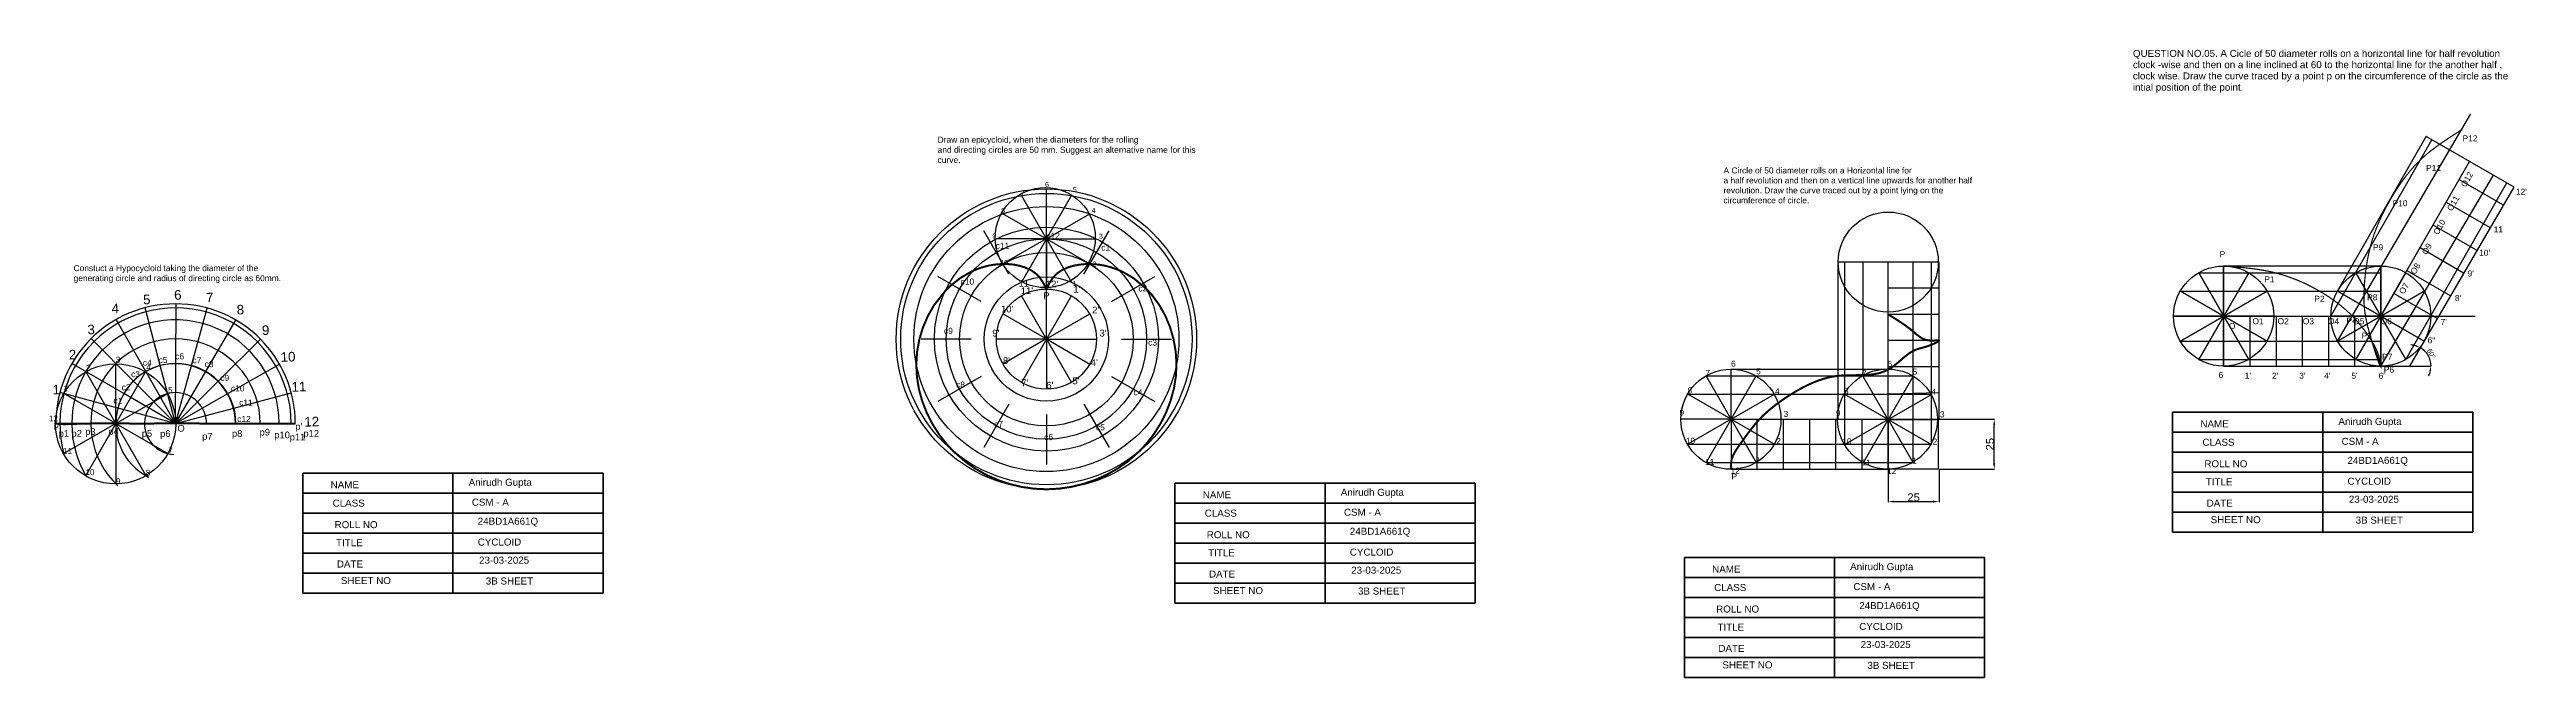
# Model space of a CAD drawing. Header units: millimetres. Extents: x 0 to 2753, y 56 to 370.
# Drawn here: x 1516 to 2753, y 56 to 370 of the extents above; entities that cross this region are included whole.
import ezdxf

# ---------------------------------------------------------------- set-up
doc = ezdxf.new("R2010")
doc.units = ezdxf.units.MM
doc.header["$MEASUREMENT"] = 0
doc.header["$PDMODE"] = 1
doc.styles.get("Standard").update_dxf_attribs({"font": 'arial.ttf'})
doc.dimstyles.new('ISO-25', dxfattribs={"dimtxt": 2.5, "dimasz": 2.5, "dimexe": 1.25, "dimexo": 0.625, "dimtad": 1, "dimtxsty": 'Standard', "dimcen": 2.5, "dimadec": 0, "dimazin": 0, "dimtfac": 1, "dimtmove": 0, "dimatfit": 3, "dimfxl": 1, "dimarcsym": 0})
doc.dimstyles.get("Standard").update_dxf_attribs({"dimtxt": 4, "dimasz": 3, "dimexe": 0.18, "dimexo": 0.0625, "dimgap": 0.09, "dimtad": 1, "dimdec": 0, "dimzin": 0, "dimdsep": 46, "dimtxsty": 'Standard', "dimcen": 0.09, "dimclrd": 6, "dimclre": 4, "dimadec": 0, "dimazin": 0, "dimtfac": 1, "dimtdec": 0, "dimtofl": 0, "dimtmove": 0, "dimatfit": 3, "dimfxl": 1, "dimtolj": 1, "dimtzin": 0, "dimarcsym": 0})

# ---------------------------------------------------------------- blocks, each defined once
blk = doc.blocks.new('*U24')
blk.add_line((0, -15), (0, 15))
blk = doc.blocks.new('*U25')
at = {"color": 0, "linetype": 'ByBlock', "lineweight": -2, "transparency": 16777216}
blk.add_blockref('*U24', (1548.9, 197.9), dxfattribs=at)
for p, rotation in [((1541.4, 195.9), 29.99999999999999), ((1556.4, 195.9), 330.0000000000001), ((1535.9, 190.4), 59.99999999999999), ((1561.8, 190.4), 299.9999999999999), ((1533.9, 182.9), 90), ((1535.9, 175.4), 120), ((1541.4, 169.9), 150), ((1548.9, 167.9), 180), ((1556.4, 169.9), 209.9999999999999), ((1561.8, 175.4), 240), ((1563.9, 182.9), 269.9999999999999)]:
    blk.add_blockref('*U24', p, dxfattribs=dict(at, rotation=rotation))
blk = doc.blocks.new('*U28')
blk.add_line((-12.5, 0), (12.5, 0))
blk = doc.blocks.new('*U29')
at = {"color": 0, "linetype": 'ByBlock', "lineweight": -2, "transparency": 16777216}
for p, rotation in [((2013.8, 275.2), 89.99999999999997), ((1988.7, 268.4), 120), ((2038.8, 268.4), 59.99999999999994), ((1970.4, 250.1), 149.9999999999999), ((2057.1, 250.1), 29.99999999999996), ((1963.7, 225.1), 180), ((1970.4, 200.1), 209.9999999999999), ((2057.1, 200.1), 329.9999999999999), ((1988.7, 181.8), 239.9999999999999), ((2013.8, 175), 269.9999999999999), ((2038.8, 181.8), 299.9999999999998)]:
    blk.add_blockref('*U28', p, dxfattribs=dict(at, rotation=rotation))
blk.add_blockref('*U28', (2063.8, 225.1), dxfattribs=at)
blk = doc.blocks.new('*U30')
blk.add_line((-12.5, 0), (12.5, 0))
blk = doc.blocks.new('*U31')
at = {"color": 0, "linetype": 'ByBlock', "lineweight": -2, "transparency": 16777216}
for p, rotation in [((2013.8, 287.7), 89.99999999999999), ((2002.9, 281.4), 149.9999999999999), ((2007.5, 286), 120), ((2020, 286), 59.99999999999999), ((2024.6, 281.4), 30), ((2001.3, 275.2), 180), ((2002.9, 268.9), 209.9999999999999), ((2007.5, 264.3), 239.9999999999999), ((2013.8, 262.7), 269.9999999999999), ((2020, 264.3), 299.9999999999998), ((2024.6, 268.9), 329.9999999999999)]:
    blk.add_blockref('*U30', p, dxfattribs=dict(at, rotation=rotation))
blk.add_blockref('*U30', (2026.3, 275.2), dxfattribs=at)
blk = doc.blocks.new('*U32')
blk.add_line((-12.5, 0), (12.5, 0))
blk = doc.blocks.new('*U33')
at = {"color": 0, "linetype": 'ByBlock', "lineweight": -2, "transparency": 16777216}
for p, rotation in [((2013.8, 237.6), 89.99999999999993), ((2002.9, 231.4), 149.9999999999999), ((2007.5, 235.9), 119.9999999999999), ((2020, 235.9), 59.99999999999994), ((2024.6, 231.4), 29.99999999999996), ((2001.3, 225.1), 180), ((2002.9, 218.9), 209.9999999999999), ((2007.5, 214.3), 239.9999999999998), ((2013.8, 212.6), 269.9999999999998), ((2020, 214.3), 299.9999999999998), ((2024.6, 218.9), 329.9999999999998)]:
    blk.add_blockref('*U32', p, dxfattribs=dict(at, rotation=rotation))
blk.add_blockref('*U32', (2026.3, 225.1), dxfattribs=at)
blk = doc.blocks.new('*U34')
blk.add_line((-12.5, 0), (12.5, 0))
blk = doc.blocks.new('*U35')
at = {"color": 0, "linetype": 'ByBlock', "lineweight": -2, "transparency": 16777216}
for p, rotation in [((2355.8, 275.1), 89.99999999999993), ((2345, 268.9), 149.9999999999999), ((2349.6, 273.4), 119.9999999999999), ((2362.1, 273.4), 59.99999999999994), ((2366.7, 268.9), 29.99999999999996), ((2343.3, 262.6), 180), ((2345, 256.4), 209.9999999999999), ((2349.6, 251.8), 239.9999999999998), ((2355.8, 250.1), 269.9999999999998), ((2362.1, 251.8), 299.9999999999998), ((2366.7, 256.4), 329.9999999999998)]:
    blk.add_blockref('*U34', p, dxfattribs=dict(at, rotation=rotation))
blk.add_blockref('*U34', (2368.3, 262.6), dxfattribs=at)
blk = doc.blocks.new('*D40')
at = {"color": 4, "lineweight": -2, "transparency": 16777216}
for p, q in [((2434.3, 160), (2434.3, 143.7)), ((2459.7, 160), (2459.7, 143.7))]:
    blk.add_line(p, q, dxfattribs=at)
at = {"color": 6, "lineweight": -2, "transparency": 16777216}
blk.add_line((2437.3, 143.9), (2456.7, 143.9), dxfattribs=at)
at = {"color": 6, "transparency": 16777216}
for points in [[(2437.3, 144.4), (2437.3, 143.4), (2434.3, 143.9)], [(2456.7, 144.4), (2456.7, 143.4), (2459.7, 143.9)]]:
    blk.add_solid(points, dxfattribs=at)
at = {"layer": 'Defpoints', "color": 0, "transparency": 16777216}
for p in [(2434.3, 160.1), (2459.7, 160.1), (2459.7, 143.9)]:
    blk.add_point(p, dxfattribs=at)
at = {"color": 0, "transparency": 16777216, "insert": (2447, 146), "char_height": 4, "attachment_point": 5}
blk.add_mtext('\\A1;25', dxfattribs=at)
blk = doc.blocks.new('*U49')
blk.add_line((-12.5, 0), (12.5, 0))
blk = doc.blocks.new('*U50')
at = {"color": 0, "linetype": 'ByBlock', "lineweight": -2, "transparency": 16777216}
for p, rotation in [((2355.8, 275.1), 89.99999999999993), ((2345, 268.9), 149.9999999999999), ((2349.6, 273.4), 119.9999999999999), ((2362.1, 273.4), 59.99999999999994), ((2366.7, 268.9), 29.99999999999996), ((2343.3, 262.6), 180), ((2345, 256.4), 209.9999999999999), ((2349.6, 251.8), 239.9999999999998), ((2355.8, 250.1), 269.9999999999998), ((2362.1, 251.8), 299.9999999999998), ((2366.7, 256.4), 329.9999999999998)]:
    blk.add_blockref('*U49', p, dxfattribs=dict(at, rotation=rotation))
blk.add_blockref('*U49', (2368.3, 262.6), dxfattribs=at)
blk = doc.blocks.new('*U56')
for p, q in [((25, 50), (25, 0)), ((0, 25), (50, 25))]:
    blk.add_line(p, q)
blk = doc.blocks.new('*U57')
at = {"color": 0, "linetype": 'ByBlock', "lineweight": -2, "transparency": 16777216}
for p, rotation in [((3171, 1941.1), 59.99999999999999), ((3196, 1966.1), 120), ((3152.7, 2009.4), 240), ((3127.7, 1984.4), 299.9999999999999), ((3186.8, 2000.2), 180)]:
    blk.add_blockref('*U56', p, dxfattribs=dict(at, rotation=rotation))
blk.add_blockref('*U56', (3136.8, 1950.2), dxfattribs=at)
blk = doc.blocks.new('*U58')
for p, q in [((25, 0), (25, 50)), ((0, 25), (50, 25))]:
    blk.add_line(p, q)
blk = doc.blocks.new('*U59')
at = {"color": 0, "linetype": 'ByBlock', "lineweight": -2, "transparency": 16777216}
for p, rotation in [((3249.5, 1941.1), 59.99999999999999), ((3274.5, 1966.1), 120), ((3231.2, 2009.4), 239.9999999999999), ((3206.2, 1984.4), 299.9999999999998), ((3265.4, 2000.2), 180)]:
    blk.add_blockref('*U58', p, dxfattribs=dict(at, rotation=rotation))
blk.add_blockref('*U58', (3215.4, 1950.2), dxfattribs=at)
blk = doc.blocks.new('*D60')
at = {"color": 0, "lineweight": -2, "transparency": 16777216}
for start, end in [(73.3376, 86.9258), (0, 59.7495), (332.8237, 346.4119)]:
    blk.add_arc((2694.9, 211.6), 10.6, start, end, dxfattribs=at)
at = {"color": 0, "transparency": 16777216}
for points in [[(2698.1, 222.1), (2697.7, 221.4), (2700.2, 220.7)], [(2704.7, 209.2), (2705.6, 209.1), (2705.4, 211.6)]]:
    blk.add_solid(points, dxfattribs=at)
at = {"layer": 'Defpoints', "color": 0, "transparency": 16777216}
for p in [(2747, 301.1), (2601.9, 211.6), (2694.9, 211.6), (2704.8, 215.2), (2705.4, 211.6)]:
    blk.add_point(p, dxfattribs=at)
at = {"color": 0, "lineweight": 53, "transparency": 16777216, "insert": (2705.7, 217.8), "char_height": 2.5, "attachment_point": 5, "rotation": 299.8747}
blk.add_mtext('60°', dxfattribs=at)
blk = doc.blocks.new('*D62')
at = {"color": 4, "lineweight": -2, "transparency": 16777216}
for p, q in [((2459, 185.1), (2487.5, 185.1)), ((2459.8, 160.1), (2487.5, 160.1))]:
    blk.add_line(p, q, dxfattribs=at)
at = {"color": 6, "lineweight": -2, "transparency": 16777216}
blk.add_line((2487.3, 163.1), (2487.3, 182.1), dxfattribs=at)
at = {"color": 6, "transparency": 16777216}
for points in [[(2486.8, 182.1), (2487.8, 182.1), (2487.3, 185.1)], [(2486.8, 163.1), (2487.8, 163.1), (2487.3, 160.1)]]:
    blk.add_solid(points, dxfattribs=at)
at = {"layer": 'Defpoints', "color": 0, "transparency": 16777216}
for p in [(2459, 185.1), (2487.3, 185.1), (2459.7, 160.1)]:
    blk.add_point(p, dxfattribs=at)
at = {"color": 0, "transparency": 16777216, "insert": (2485.2, 172.6), "char_height": 4, "attachment_point": 5, "rotation": 90}
blk.add_mtext('\\A1;25', dxfattribs=at)

msp = doc.modelspace()

# ---------------------------------------------------------------- linework, layer by layer
for p, q in [((2714.787, 319.563), (2725.401, 337.657)), ((2655.448, 236.618), (2705.941, 324.637)), ((2658.797, 249.118), (2703.066, 326.287)), ((2747.043, 301.059), (2703.066, 326.287)), ((2658.797, 224.118), (2714.787, 319.563)), ((2667.948, 214.967), (2724.691, 313.881)), ((2013.761, 225.101), (2013.761, 299.991)), ((2680.448, 211.618), (2736.677, 307.005)), ((2692.948, 214.967), (2743.404, 303.146)), ((2694.881, 211.618), (2747.043, 301.059)), ((2741.368, 292.135), (2719.718, 304.635)), ((2734.823, 280.799), (2713.173, 293.299)), ((2728.278, 269.463), (2706.628, 281.963)), ((2459.736, 263.604), (2409.341, 263.604)), ((2409.341, 185.104), (2409.341, 263.604)), ((2412.691, 172.604), (2412.691, 263.604)), ((2421.841, 206.754), (2421.841, 263.604)), ((2434.341, 210.104), (2434.341, 263.604)), ((2446.841, 163.453), (2446.841, 263.604)), ((2455.992, 172.604), (2455.992, 263.604)), ((2459.736, 185.104), (2459.736, 263.604)), ((2680.448, 261.618), (2601.908, 261.618)), ((2721.733, 258.127), (2700.083, 270.627)), ((2459.736, 250.52), (2434.341, 250.52)), ((2580.257, 249.118), (2680.448, 249.118)), ((2589.408, 258.268), (2680.448, 258.268)), ((2708.643, 235.454), (2686.993, 247.954)), ((2715.188, 246.79), (2693.538, 259.29)), ((1571.09, 211.851), (1563.507, 240.752)), ((1578.855, 212.873), (1579.015, 242.71)), ((1586.619, 211.851), (1594.481, 240.591)), ((2459.736, 237.437), (2434.341, 237.437)), ((2576.908, 236.618), (2680.448, 236.757)), ((2576.908, 236.618), (2727.597, 236.618)), ((2601.908, 211.618), (2601.908, 236.618)), ((2601.908, 236.618), (2601.908, 211.618)), ((2614.998, 236.618), (2614.998, 211.618)), ((2628.088, 236.618), (2628.088, 211.618)), ((2641.178, 236.618), (2641.178, 211.618)), ((2654.268, 236.618), (2654.268, 211.618)), ((2667.358, 236.618), (2667.358, 211.618)), ((2680.448, 236.618), (2680.448, 211.618)), ((2702.098, 224.118), (2680.448, 236.618)), ((1557.641, 204.086), (1536.543, 225.347)), ((1563.858, 208.852), (1549.02, 234.836)), ((1593.855, 208.854), (1608.853, 234.555)), ((1600.068, 204.086), (1621.165, 225.024)), ((2459.736, 224.354), (2434.341, 224.354)), ((2580.257, 224.118), (2680.448, 224.118)), ((1552.874, 197.873), (1526.953, 212.932)), ((1578.693, 182.873), (1571.09, 211.851)), ((1578.693, 182.873), (1578.855, 212.873)), ((1578.693, 182.873), (1586.619, 211.851)), ((1604.835, 197.873), (1630.594, 212.653)), ((2459.736, 211.27), (2434.341, 211.27)), ((2589.408, 214.967), (2680.448, 214.967)), ((2601.908, 211.618), (2705.448, 211.618)), ((2601.908, 211.618), (2680.448, 211.618)), ((1549.877, 190.637), (1520.915, 198.441)), ((1578.693, 182.873), (1557.641, 204.086)), ((1578.693, 182.873), (1563.858, 208.852)), ((1578.693, 182.873), (1593.855, 208.854)), ((1578.855, 182.873), (1600.068, 204.086)), ((1607.832, 190.637), (1636.514, 198.28)), ((2343.341, 206.754), (2446.841, 206.754)), ((2355.841, 210.104), (2434.341, 210.104)), ((2459.736, 198.187), (2434.311, 197.604)), ((1578.693, 182.873), (1549.877, 190.637)), ((1578.693, 182.873), (1552.874, 197.873)), ((1578.693, 182.873), (1604.835, 197.873)), ((1578.855, 182.873), (1607.832, 190.637)), ((2334.191, 197.604), (2455.992, 197.604)), ((1518.693, 182.873), (1638.693, 182.873)), ((1518.855, 182.873), (1548.855, 182.873)), ((2355.841, 185.104), (2459.341, 185.104)), ((2368.925, 160.104), (2368.925, 185.104)), ((2382.008, 160.104), (2382.008, 185.104)), ((2395.091, 160.104), (2395.091, 185.104)), ((2408.175, 160.104), (2408.175, 185.104)), ((2421.258, 160.104), (2421.258, 185.104)), ((2434.341, 160.104), (2434.341, 185.104)), ((2459.341, 185.104), (2459.341, 160.082)), ((2334.191, 172.604), (2455.992, 172.604)), ((2343.341, 163.453), (2446.841, 163.453)), ((2355.841, 160.104), (2434.341, 160.104)), ((2459.341, 160.082), (2434.341, 160.082))]:
    msp.add_line(p, q)
at = {"lineweight": 53}
for p, q in [((2576.399, 128.603), (2576.399, 188.603)), ((2576.399, 188.603), (2726.399, 188.603)), ((2651.399, 188.603), (2651.399, 128.603)), ((2726.399, 188.603), (2726.399, 128.603)), ((2576.399, 178.603), (2726.399, 178.603)), ((2576.399, 168.603), (2726.399, 168.603)), ((1642.286, 98.18), (1642.286, 158.18)), ((1642.286, 158.18), (1792.286, 158.18)), ((1717.286, 158.18), (1717.286, 98.18)), ((1792.286, 158.18), (1792.286, 98.18)), ((2077.987, 93.171), (2077.987, 153.171)), ((2077.987, 153.171), (2227.987, 153.171)), ((2152.987, 153.171), (2152.987, 93.171)), ((2227.987, 153.171), (2227.987, 93.171)), ((2576.399, 158.603), (2726.399, 158.603)), ((2576.399, 148.603), (2726.399, 148.603)), ((1642.286, 148.18), (1792.286, 148.18)), ((1642.286, 138.18), (1792.286, 138.18)), ((2077.987, 143.171), (2227.987, 143.171)), ((2576.399, 138.603), (2726.399, 138.603)), ((1642.286, 128.18), (1792.286, 128.18)), ((2077.987, 133.171), (2227.987, 133.171)), ((2726.399, 128.603), (2576.399, 128.603)), ((1642.286, 118.18), (1792.286, 118.18)), ((2077.987, 123.171), (2227.987, 123.171)), ((2077.987, 113.171), (2227.987, 113.171)), ((2332.479, 56.026), (2332.479, 116.026)), ((2332.479, 116.026), (2482.479, 116.026)), ((2407.479, 116.026), (2407.479, 56.026)), ((2482.479, 116.026), (2482.479, 56.026)), ((1642.286, 108.18), (1792.286, 108.18)), ((2077.987, 103.171), (2227.987, 103.171)), ((2332.479, 106.026), (2482.479, 106.026)), ((1792.286, 98.18), (1642.286, 98.18)), ((2227.987, 93.171), (2077.987, 93.171)), ((2332.479, 96.026), (2482.479, 96.026)), ((2332.479, 86.026), (2482.479, 86.026)), ((2332.479, 76.026), (2482.479, 76.026)), ((2332.479, 66.026), (2482.479, 66.026)), ((2482.479, 56.026), (2332.479, 56.026))]:
    msp.add_line(p, q, dxfattribs=at)
for points, const_width in [([(2601.908, 261.618), (2609.314, 261.038), (2613.005, 260.685), (2616.68, 260.255), (2620.334, 259.724), (2623.962, 259.065), (2627.498, 258.268), (2631.12, 257.27), (2634.638, 256.118), (2638.107, 254.807), (2641.521, 253.346), (2644.873, 251.744), (2649.738, 249.118), (2651.366, 248.157), (2654.492, 246.178), (2657.526, 244.066), (2659.005, 242.957), (2660.457, 241.811), (2661.882, 240.625), (2663.277, 239.4), (2664.641, 238.134), (2666.178, 236.618), (2667.274, 235.473), (2668.538, 234.081), (2669.764, 232.656), (2670.949, 231.203), (2672.091, 229.727), (2673.186, 228.234), (2674.232, 226.73), (2675.226, 225.221), (2675.918, 224.118), (2677.046, 222.192), (2677.859, 220.624), (2678.594, 218.967), (2679.243, 217.179), (2679.533, 216.223), (2679.858, 214.967), (2680.035, 214.17), (2680.234, 213.145), (2680.314, 212.673), (2680.378, 212.246), (2675.918, 224.118), (2680.448, 211.618), (2680.456, 211.358), (2680.441, 211.215), (2680.406, 211.147), (2680.353, 211.15), (2680.282, 211.22), (2680.195, 211.354), (2680.092, 211.549), (2679.974, 211.801), (2679.843, 212.108), (2679.699, 212.464), (2679.543, 212.868), (2679.377, 213.316), (2679.016, 214.329), (2678.623, 215.478), (2678.207, 216.734), (2677.775, 218.071), (2676.895, 220.881), (2676.045, 223.692), (2675.65, 225.031), (2675.28, 226.311), (2674.934, 227.535), (2674.612, 228.704), (2674.313, 229.823), (2674.036, 230.896), (2673.78, 231.924), (2673.545, 232.911), (2673.133, 234.777), (2672.795, 236.519), (2672.525, 238.162), (2672.317, 239.733), (2672.165, 241.257), (2672.064, 242.759), (2672.006, 244.266), (2671.988, 245.803), (2671.992, 246.611), (2672.048, 249.053), (2672.123, 250.768), (2672.231, 252.534), (2672.371, 254.343), (2672.751, 258.061), (2673.27, 261.862), (2673.933, 265.687), (2674.746, 269.477), (2675.084, 270.847), (2675.716, 273.175), (2676.258, 274.983), (2676.838, 276.765), (2678.104, 280.258), (2679.506, 283.668), (2681.035, 287.006), (2682.683, 290.285), (2684.983, 294.473), (2686.299, 296.714), (2688.261, 299.867), (2690.333, 302.958), (2692.52, 305.966), (2694.829, 308.873), (2696.031, 310.282), (2697.266, 311.659), (2698.534, 313.002), (2700.236, 314.692), (2701.175, 315.573), (2702.547, 316.8), (2705.38, 319.152), (2708.317, 321.386), (2711.336, 323.526), (2714.418, 325.596), (2720.684, 329.617)], 0.6), ([(2355.841, 160.104), (2355.782, 161.355), (2355.779, 162.594), (2355.841, 163.453), (2355.889, 163.809), (2355.997, 164.406), (2356.141, 164.994), (2356.316, 165.576), (2356.52, 166.151), (2356.752, 166.719), (2357.008, 167.282), (2357.585, 168.391), (2358.232, 169.481), (2358.929, 170.554), (2360.357, 172.604), (2361.138, 173.704), (2362.606, 175.761), (2364.076, 177.779), (2365.565, 179.751), (2367.09, 181.673), (2368.667, 183.537), (2369.481, 184.446), (2370.091, 185.104), (2371.168, 186.214), (2372.042, 187.074), (2372.936, 187.917), (2373.847, 188.744), (2375.722, 190.353), (2377.659, 191.904), (2379.653, 193.399), (2381.697, 194.841), (2383.783, 196.235), (2385.941, 197.604), (2388.059, 198.884), (2390.243, 200.131), (2392.459, 201.311), (2393.578, 201.872), (2394.707, 202.413), (2395.843, 202.93), (2396.988, 203.424), (2398.142, 203.892), (2399.305, 204.333), (2400.477, 204.745), (2401.658, 205.128), (2402.848, 205.478), (2404.048, 205.796), (2405.257, 206.08), (2406.476, 206.327), (2407.705, 206.537), (2409.341, 206.754), (2410.193, 206.839), (2411.451, 206.934), (2412.716, 206.998), (2413.986, 207.038), (2416.537, 207.07), (2419.088, 207.082), (2421.625, 207.122), (2422.884, 207.168), (2424.134, 207.241), (2425.375, 207.345), (2426.602, 207.488), (2427.816, 207.676), (2429.014, 207.915), (2430.195, 208.212), (2431.356, 208.571), (2432.496, 209.001), (2433.613, 209.506), (2434.311, 209.87), (2435.774, 210.762), (2436.82, 211.495), (2437.846, 212.278), (2438.854, 213.097), (2439.847, 213.937), (2441.798, 215.615), (2442.761, 216.424), (2443.719, 217.193), (2444.674, 217.906), (2445.628, 218.548), (2446.106, 218.838), (2446.585, 219.105), (2446.841, 219.237), (2447.548, 219.564), (2448.529, 219.941), (2449.549, 220.268), (2450.627, 220.578), (2451.193, 220.737), (2451.781, 220.902), (2452.392, 221.08), (2453.03, 221.272), (2453.697, 221.485), (2454.395, 221.721), (2455.126, 221.984), (2455.992, 222.319), (2457.489, 222.955), (2458.233, 223.304), (2458.571, 223.474), (2458.878, 223.637), (2459.149, 223.792), (2459.376, 223.935), (2459.554, 224.065), (2459.678, 224.18), (2459.74, 224.276), (2459.736, 224.354), (2459.661, 224.408), (2459.52, 224.443), (2459.32, 224.461), (2459.068, 224.466), (2458.771, 224.46), (2458.436, 224.445), (2458.071, 224.426), (2457.683, 224.404), (2456.863, 224.366), (2455.992, 224.354), (2455.244, 224.386), (2454.5, 224.466), (2453.8, 224.589), (2453.14, 224.753), (2452.517, 224.954), (2451.927, 225.189), (2451.366, 225.454), (2450.832, 225.747), (2450.32, 226.063), (2449.827, 226.4), (2449.35, 226.754), (2448.43, 227.5), (2446.841, 228.87), (2445.697, 229.813), (2444.743, 230.558), (2443.766, 231.288), (2442.77, 232.005), (2440.725, 233.404), (2438.627, 234.768), (2434.341, 237.437)], 1), ([(1518.693, 182.873), (1520.894, 182.654), (1521.793, 182.605), (1523.348, 182.58), (1524.906, 182.608), (1526.872, 182.677), (1528.022, 182.717), (1529.579, 182.766), (1531.135, 182.809), (1532.691, 182.847), (1534.246, 182.88), (1536.381, 182.921), (1537.357, 182.937), (1538.913, 182.96), (1540.47, 182.98), (1542.026, 182.996), (1543.583, 183.008), (1545.14, 183.014), (1546.697, 183.015), (1548.777, 183.007), (1549.81, 182.999), (1551.367, 182.983), (1552.923, 182.964), (1554.48, 182.942), (1556.036, 182.921), (1557.593, 182.901), (1559.149, 182.885), (1560.706, 182.875), (1562.262, 182.871), (1563.205, 182.873), (1565.375, 182.89), (1566.931, 182.911), (1568.488, 182.937), (1570.044, 182.966), (1571.601, 182.997), (1573.157, 183.026), (1574.714, 183.052), (1576.27, 183.072), (1577.826, 183.086), (1579.072, 183.091), (1580.939, 183.085), (1582.496, 183.071), (1584.052, 183.05), (1585.608, 183.024), (1587.165, 182.995), (1588.721, 182.965), (1590.278, 182.935), (1591.834, 182.907), (1593.391, 182.883), (1594.181, 182.873), (1596.504, 182.853), (1598.06, 182.846), (1599.617, 182.844), (1601.173, 182.846), (1602.73, 182.85), (1604.286, 182.855), (1605.843, 182.862), (1607.4, 182.868), (1608.855, 182.873), (1610.513, 182.877), (1612.069, 182.878), (1613.626, 182.879), (1615.183, 182.878), (1616.739, 182.877), (1618.296, 182.875), (1619.852, 182.874), (1621.005, 182.873), (1622.965, 182.872), (1624.522, 182.872), (1626.079, 182.872), (1627.635, 182.872), (1629.192, 182.873), (1630.514, 182.873), (1632.305, 182.873), (1633.861, 182.873), (1635.418, 182.873), (1636.492, 182.873), (1638.531, 182.873)], 1)]:
    msp.add_lwpolyline(points, dxfattribs=dict(const_width=const_width))
at = {"const_width": 1}
msp.add_lwpolyline([(2013.761, 250.101), (2015.141, 252.873), (2017.136, 255.946), (2018.76, 257.619), (2021.2, 259.368), (2023.975, 260.713), (2027, 261.681), (2030.188, 262.299), (2033.452, 262.594), (2035.455, 262.626), (2039.9, 262.315), (2043.019, 261.775), (2046.054, 260.988), (2048.998, 259.965), (2051.843, 258.72), (2057.199, 255.617), (2063.812, 250.101), (2066.346, 247.325), (2070.031, 242.339), (2073.094, 236.918), (2075.515, 231.152), (2077.278, 225.133), (2078.364, 218.952), (2078.757, 212.575), (2078.444, 206.464), (2077.455, 200.305), (2075.823, 194.28), (2073.583, 188.444), (2070.772, 182.853), (2067.424, 177.563), (2063.574, 172.63), (2060.437, 169.255), (2054.517, 164.045), (2049.404, 160.458), (2043.97, 157.369), (2038.27, 154.796), (2032.358, 152.758), (2026.285, 151.275), (2020.106, 150.366), (2013.761, 150.05), (2007.64, 150.34), (2001.46, 151.224), (1995.385, 152.683), (1989.468, 154.699), (1983.761, 157.252), (1978.318, 160.325), (1973.189, 163.898), (1967.085, 169.255), (1964.089, 172.467), (1960.211, 177.398), (1956.833, 182.688), (1953.994, 188.278), (1951.729, 194.109), (1950.078, 200.125), (1949.077, 206.267), (1948.765, 212.575), (1949.167, 218.69), (1950.274, 224.83), (1952.063, 230.812), (1954.512, 236.551), (1957.597, 241.964), (1963.25, 249.157), (1965.591, 251.472), (1970.432, 255.38), (1975.763, 258.569), (1978.592, 259.857), (1981.521, 260.92), (1984.541, 261.744), (1987.646, 262.312), (1992.11, 262.652), (1994.074, 262.625), (1997.333, 262.333), (2000.519, 261.711), (2003.543, 260.735), (2006.32, 259.381), (2008.761, 257.624), (2010.386, 255.946), (2012.381, 252.871), (2013.761, 250.101)], close=True, dxfattribs=at)
for centre, radius in [((2013.761, 225.101), 75.051), ((2013.761, 225.101), 72.783), ((2013.18, 275.806), 25), ((2013.761, 225.101), 66.192), ((2434.341, 263.604), 25), ((2013.761, 225.101), 55.947), ((2013.761, 225.101), 50.051), ((2013.761, 225.101), 43.345), ((2601.908, 236.618), 25), ((2680.448, 236.618), 25), ((2013.761, 225.101), 31.029), ((2013.761, 225.101), 25), ((1548.777, 182.738), 30), ((2355.731, 185.04), 25), ((2433.985, 185.143), 25)]:
    msp.add_circle(centre, radius)
for centre, radius, start, end in [((1578.693, 182.873), 59.838, 0, 180), ((1578.693, 182.873), 57.799, 0, 195.852882), ((1578.693, 182.873), 51.822, 0, 210.790349), ((1578.693, 182.873), 42.312, 0, 227.190317), ((1578.693, 182.873), 29.916, 0, 243.563152), ((1578.855, 182.873), 30, 0, 180), ((1578.693, 182.873), 15.488, 0, 266.743323), ((1578.855, 182.873), 30, 238.66308, 243.243103)]:
    msp.add_arc(centre, radius, start, end)
for p in [(2720.684, 329.617), (2700.236, 314.692), (2684.983, 294.473), (1992.11, 262.652), (2035.455, 262.626), (2675.084, 270.847), (1963.25, 249.157), (2010.386, 255.946), (2013.761, 250.101), (2017.136, 255.946), (2063.812, 250.101), (2459.736, 250.52), (2627.498, 258.268), (2649.738, 249.118), (2434.341, 238.604), (2459.736, 237.437), (2666.178, 236.618), (2671.992, 246.611), (2446.841, 228.87), (2455.992, 224.354), (2459.736, 224.354), (2459.736, 224.354), (2674.493, 226.303), (2675.918, 224.118), (1571.09, 211.851), (1578.855, 212.873), (1586.619, 211.851), (1948.765, 212.575), (2078.757, 212.575), (2446.841, 219.237), (2455.992, 222.319), (2459.736, 211.27), (2679.858, 214.967), (2680.448, 211.618), (1557.641, 204.086), (1563.855, 208.854), (1593.855, 208.854), (1600.068, 204.086), (2409.171, 206.754), (2433.985, 210.143), (2459.736, 198.187), (1549.877, 190.637), (1552.874, 197.873), (1604.835, 197.873), (1607.832, 190.637), (2385.941, 197.604), (1520.894, 182.654), (1526.871, 182.873), (1536.381, 182.921), (1548.859, 182.866), (1563.205, 182.873), (1578.693, 182.873), (1594.181, 182.873), (1608.609, 182.873), (1621.28, 182.873), (1630.514, 182.873), (1636.81, 182.873), (1638.531, 182.873), (2370.091, 185.104), (1967.085, 169.255), (2060.437, 169.255), (2355.841, 163.453), (2360.357, 172.604), (2013.761, 150.05), (2368.925, 160.104), (2382.008, 160.104), (2395.091, 160.104), (2408.175, 160.104), (2421.258, 160.104)]:
    msp.add_point(p)

# ---------------------------------------------------------------- block references
for name, p in [('*U31', (0, 0)), ('*U29', (0, 0)), ('*U57', (-559.906, -1738.624)), ('*U59', (-559.906, -1738.624)), ('*U33', (0, 0)), ('*U25', (0, 0)), ('*U35', (0, -77.518)), ('*U50', (78.47, -77.751))]:
    msp.add_blockref(name, p)

# ---------------------------------------------------------------- texts
at = {"lineweight": 53}
for s, height, p in [('clock -wise and then on a line inclined at 60 to the horizontal line for the another half ,', 3.5, (2556.579, 360.481)), ('QUESTION NO.05. A Cicle of 50 diameter rolls on a horizontal line for half revolution', 3.5, (2556.579, 366.103)), ('clock wise. Draw the curve traced by a point p on the circumference of the circle as the ', 3.5, (2556.579, 354.858)), ('intial position of the point.', 3.5, (2556.579, 349.236)), ('P12', 3, (2721.265, 323.885)), ('P11', 3, (2703.035, 309.118)), ("12'", 3, (2747.937, 297.228)), ('P10', 3, (2686.275, 291.494)), ('P9', 3, (2676.471, 269.438)), ('11', 3, (2736.807, 278.433)), ('P', 3, (2599.919, 266.014)), ("10'", 3, (2729.516, 266.735)), ('P1', 3, (2622.186, 253.507)), ('P8', 3, (2673.581, 244.497)), ("9'", 3, (2723.759, 256.378)), ('O1      O2      O3      O4      O5       O6', 3, (2616.297, 232.539)), ('P2', 3, (2647.214, 243.758)), ('P4', 3, (2663.265, 232.822)), ("7'", 3, (2710.327, 232.214)), ("8'", 3, (2717.427, 244.104)), ('O', 3, (2604.519, 230.148)), ('P5', 3, (2670.827, 225.334)), ("6''", 3, (2703.803, 223.009)), ('P7', 3, (2681.074, 214.754)), ('P6', 3, (2681.918, 208.377)), ('6', 3, (2599.366, 205.685)), ("1'         2'         3'        4'         5'         6'", 3, (2612.433, 205.317)), ('Anirudh Gupta', 3.5, (2659.253, 182.222)), ('NAME', 3.5, (2590.309, 181.005)), ('CLASS', 3.5, (2591.3, 171.81)), ('CSM - A', 3.5, (2660.838, 172.267)), ('ROLL NO', 3.5, (2592.29, 161.059)), ('24BD1A661Q', 3.5, (2663.78, 162.765)), ('NAME', 3.5, (1656.196, 150.582)), ('Anirudh Gupta', 3.5, (1725.14, 151.799)), ('NAME', 3.5, (2091.898, 145.573)), ('Anirudh Gupta', 3.5, (2160.842, 146.79)), ('TITLE', 3.5, (2592.998, 152.006)), ('CYCLOID', 3.5, (2663.78, 152.358)), ('CLASS', 3.5, (1657.187, 141.388)), ('CSM - A', 3.5, (1726.725, 141.844)), ('CLASS', 3.5, (2092.888, 136.378)), ('CSM - A', 3.5, (2162.426, 136.835)), ('DATE', 3.5, (2593.423, 141.396)), ('SHEET NO', 3.5, (2595.419, 133.128)), ('23-03-2025', 3.5, (2664.459, 143.309)), ('3B SHEET', 3.5, (2667.855, 132.902)), ('ROLL NO', 3.5, (1658.178, 130.637)), ('TITLE', 3.5, (1658.885, 121.583)), ('24BD1A661Q', 3.5, (1729.668, 132.343)), ('CYCLOID', 3.5, (1729.668, 121.936)), ('ROLL NO', 3.5, (2093.879, 125.627)), ('24BD1A661Q', 3.5, (2165.369, 127.333)), ('DATE', 3.5, (1659.31, 110.974)), ('23-03-2025', 3.5, (1730.347, 112.886)), ('TITLE', 3.5, (2094.587, 116.574)), ('CYCLOID', 3.5, (2165.369, 116.926)), ('23-03-2025', 3.5, (2166.048, 107.877)), ('NAME', 3.5, (2346.39, 108.428)), ('Anirudh Gupta', 3.5, (2415.334, 109.645)), ('SHEET NO', 3.5, (1661.306, 102.706)), ('3B SHEET', 3.5, (1733.742, 102.479)), ('DATE', 3.5, (2095.011, 105.964)), ('SHEET NO', 3.5, (2097.007, 97.696)), ('3B SHEET', 3.5, (2169.443, 97.47)), ('CLASS', 3.5, (2347.38, 99.233)), ('CSM - A', 3.5, (2416.918, 99.69)), ('ROLL NO', 3.5, (2348.371, 88.482)), ('24BD1A661Q', 3.5, (2419.861, 90.188)), ('TITLE', 3.5, (2349.079, 79.429)), ('CYCLOID', 3.5, (2419.861, 79.781)), ('23-03-2025', 3.5, (2420.54, 70.732)), ('DATE', 3.5, (2349.503, 68.819)), ('SHEET NO', 3.5, (2351.499, 60.551)), ('3B SHEET', 3.5, (2423.935, 60.325))]:
    msp.add_text(s, height=height, dxfattribs=at).set_placement(p)
for s, height, p in [('7', 2.504, (2000.961, 296.822)), ('6', 2.504, (2013.114, 301.079)), ('5', 2.504, (2027.003, 298.557)), ('8', 2.504, (1991.176, 288.15)), ('4', 2.504, (2036.31, 288.082)), ('9', 2.504, (1986.757, 275.377)), ('c11', 3.0299, (1988.425, 270.288)), ('c12', 3.0299, (2013.761, 275.201)), ('3', 2.504, (2040.067, 275.259)), ('c1', 3.0299, (2041.146, 269.279)), ('10', 2.5042, (1990.702, 262.132)), ('2', 2.504, (2036.78, 261.343)), ('c10', 3.0299, (1970.851, 252.327)), ('11', 3.3144, (1999.856, 251.252)), ("11'", 3.3749, (2000.973, 247.578)), ('P', 3.375, (2012.198, 245.135)), ("12'", 3.3749, (2013.508, 250.95)), ('1', 2.504, (2026.919, 251.648)), ("1'", 3.3749, (2027.248, 248.301)), ('c2', 3.0299, (2059.729, 248.897)), ("10'", 3.3749, (1991.089, 238.427)), ("2'", 3.3749, (2036.65, 237.945)), ('c9', 3.0299, (1962.57, 227.707)), ("9'", 3.3749, (1986.75, 226.385)), ("3'", 3.3749, (2040.266, 226.385)), ('c3', 3.0299, (2064.577, 221.854)), ('2', 2.917, (1533.916, 209.328)), ('3', 2.917, (1548.844, 213.357)), ('c4', 3, (1562.361, 211.763)), ('4', 2.917, (1564.03, 209.5)), ('c5', 3, (1570.245, 213.14)), ('c6', 3, (1578.57, 215)), ('c7', 3, (1587.184, 213.044)), ('c8', 3, (1593.253, 211.088)), ("8'", 3.3749, (1992.053, 212.657)), ("4'", 3.3749, (2035.927, 211.694)), ('6', 2.983, (2355.811, 211.356)), ('5', 2.983, (2368.382, 207.524)), ('6', 2.983, (2433.955, 211.123)), ('1', 2.917, (1522.762, 199.042)), ('c2', 3, (1551.798, 199.527)), ('c3', 3, (1556.467, 206.104)), ('5', 2.917, (1574.926, 198.185)), ('c9', 3, (1601.084, 204.242)), ('c10', 3, (1606.37, 198.961)), ('c8', 3.0299, (1968.63, 200.866)), ("7'", 3.3749, (2001.214, 201.578)), ("6'", 3.3749, (2013.749, 200.374)), ("5'", 3.3749, (2026.766, 202.542)), ('c4', 3.0299, (2057.305, 197.032)), ('8', 2.983, (2334.079, 197.945)), ('7', 2.983, (2343.028, 206.673)), ('4', 2.983, (2377.757, 197.52)), ('8', 2.983, (2412.223, 197.712)), ('7', 2.983, (2421.172, 206.44)), ('5', 2.983, (2446.526, 207.291)), ('4', 2.983, (2455.901, 197.287)), ('12', 2.9171, (1515.44, 183.961)), ('c1', 3, (1547.664, 192.874)), ('6', 2.917, (1578.873, 183.356)), ('c12', 3, (1609.503, 183.704)), ('c11', 3, (1610.481, 191.919)), ('9', 2.983, (2330.031, 186.877)), ('3', 2.983, (2382.018, 186.238)), ('9', 2.983, (2408.175, 186.643)), ('3', 2.983, (2460.162, 186.005)), ('p', 3.351, (1517.787, 180.806)), ('p1', 3.3506, (1520.297, 176.299)), ('p2', 3.3506, (1526.737, 176.287)), ('p3', 3.3506, (1533.573, 177.193)), ('p4', 3.3506, (1545.093, 177.287)), ('p5', 3.3506, (1561.845, 176.303)), ('p6', 3.3506, (1570.994, 176.166)), ('O', 3.351, (1579.643, 178.875)), ('p7', 3.3506, (1591.985, 174.841)), ('p8', 3.3506, (1606.872, 176.254)), ('p9', 3.3506, (1620.698, 176.916)), ('p10', 3.3506, (1628.016, 175.552)), ('p11', 3.3506, (1635.724, 174.479)), ("p'", 3.3506, (1638.536, 179.776)), ('p12', 3.3506, (1642.594, 176.287)), ('c7', 3.0299, (1987.617, 181.089)), ('c6', 3.0299, (2012.664, 174.632)), ('c5', 3.0299, (2038.52, 179.475)), ('10', 2.9829, (2333.227, 172.828)), ('2', 2.983, (2378.396, 172.615)), ('10', 2.9829, (2411.371, 172.594)), ('2', 2.983, (2456.54, 172.381)), ('11', 2.9171, (1522.478, 167.816)), ('7', 2.917, (1575.012, 168.013)), ('11', 2.9829, (2342.815, 162.184)), ('12', 2.9829, (2355.598, 157.927)), ('1', 2.983, (2368.169, 163.036)), ('11', 2.9829, (2420.958, 161.951)), ('1', 2.983, (2446.313, 162.803)), ('10', 2.9171, (1533.685, 157.14)), ('9', 2.917, (1548.976, 152.627)), ('8', 2.917, (1563.832, 156.88)), ('P', 2.983, (2356.024, 154.947)), ('12', 2.9829, (2433.742, 157.694))]:
    msp.add_text(s, height=height).set_placement(p)
msp.add_text('O7     O8     O9     O10     O11     O12', height=3, rotation=60, dxfattribs=at).set_placement((2691.912, 247.242))
for s, p in [('6', (1578.08, 244.744)), ('7', (1594, 243.386)), ('4', (1546.823, 237.955)), ('5', (1562.549, 242.417)), ('8', (1609.338, 237.374)), ('3', (1534.786, 227.481)), ('9', (1621.958, 227.093)), ('2', (1525.466, 214.873)), ('10', (1631.277, 213.71)), ('1', (1517.312, 197.416)), ('11', (1636.713, 198.774)), ('12', (1643.12, 181.317))]:
    msp.add_text(s, height=4.777, rotation=2.288478).set_placement(p)
at = {"attachment_point": 1}
for s, insert, char_height, width in [('Draw an epicycloid, when the diameters for the rolling \\Pand directing circles are 50 mm. Suggest an alternative name for this \\Pcurve.', (1959.387, 326.253), 3.0299, 135.04232), ('A Circle of 50 diameter rolls on a Horizontal line for \\Pa half revolution and then on a vertical line upwards for another half \\Prevolution. Draw the curve traced out by a point lying on the \\Pcircumference of circle.', (2352.051, 310.86), 2.98287, 130.36517), ('Constuct a Hypocycloid taking the diameter of the \\Pgenerating circle and radius of directing circle as 60mm.', (1527.767, 262.064), 3, 108.31832)]:
    msp.add_mtext(s, dxfattribs=dict(at, insert=insert, char_height=char_height, width=width))

# ---------------------------------------------------------------- dimensions: what is measured, and where the dimension line sits
at = {"lineweight": 53}
dim = msp.add_angular_dim_2l(base=(2704.816, 215.217), line1=((2601.908, 211.618), (2705.448, 211.618)), line2=((2694.881, 211.618), (2747.043, 301.059)), dimstyle='ISO-25', dxfattribs=at)
dim.commit()
dim.dimension.update_dxf_attribs({"geometry": '*D60', "text_midpoint": (2705.692, 217.828)})
dim = msp.add_linear_dim(base=(2487.301, 185.143), p1=(2459.736, 160.082), p2=(2458.985, 185.143), angle=90, dimstyle='Standard')
dim.commit()
dim.dimension.update_dxf_attribs({"geometry": '*D62', "text_midpoint": (2485.168, 172.613)})
dim = msp.add_linear_dim(base=(2459.736, 143.855), p1=(2434.341, 160.104), p2=(2459.736, 160.082), dimstyle='Standard')
dim.commit()
dim.dimension.update_dxf_attribs({"geometry": '*D40', "text_midpoint": (2447.038, 145.987)})

doc.saveas('drawing.dxf')
